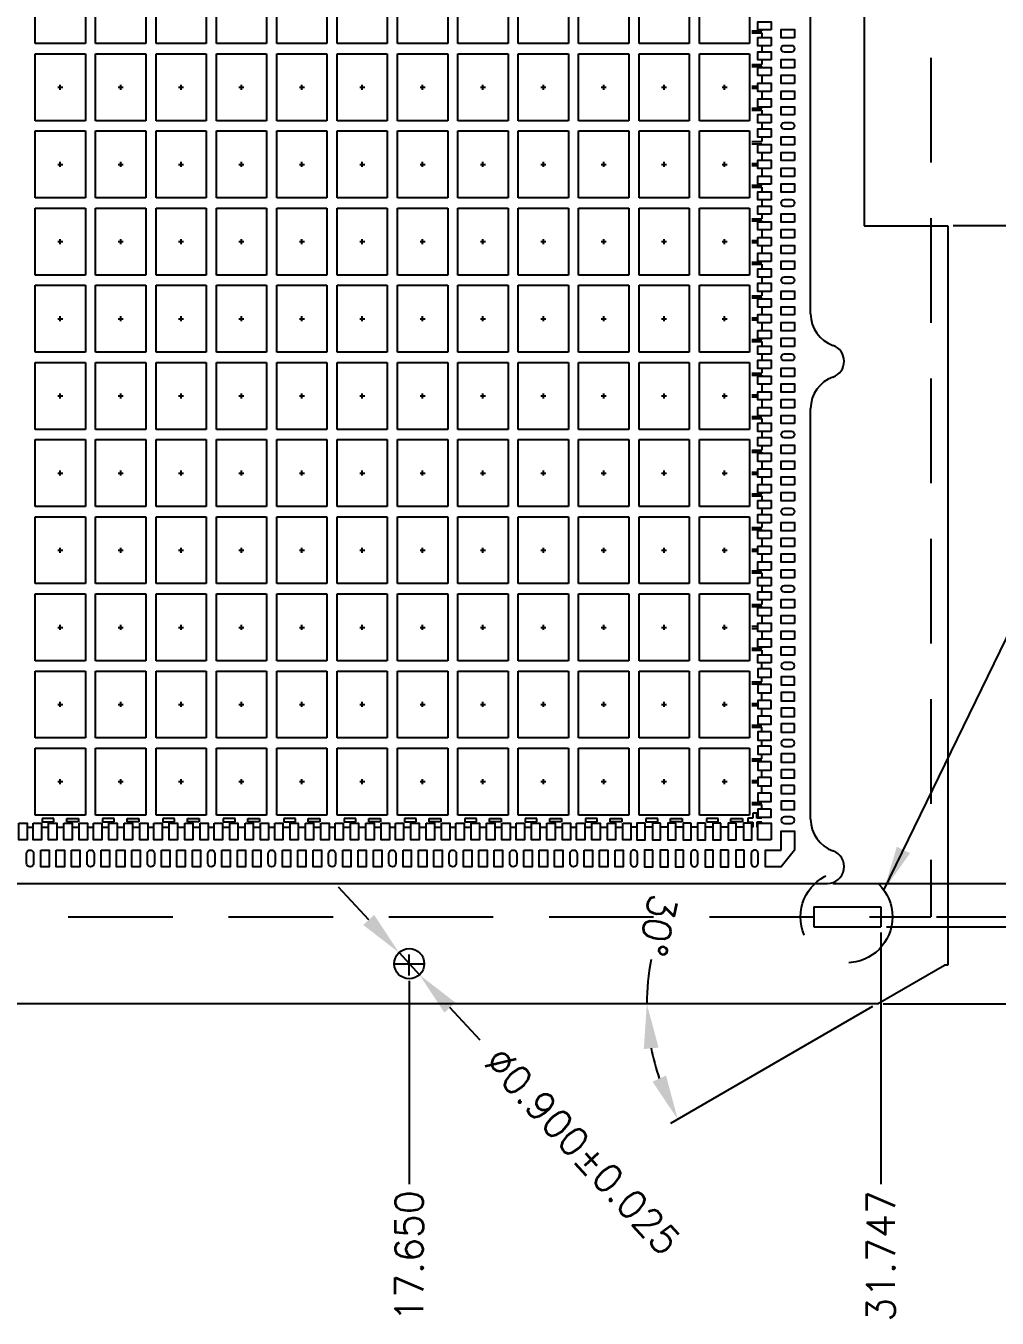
# Model space of a CAD drawing. Extents: x -23.18 to -15.05, y -3.26 to 2.31.
# Drawn here: x -19.867 to -18.125, y -3.251 to -0.934 of the extents above; entities that cross this region are included whole.
import ezdxf

# ---------------------------------------------------------------- set-up
doc = ezdxf.new("R2010")
doc.units = 0
doc.header["$LTSCALE"] = 0.5
doc.header["$PDMODE"] = 98
for name, pattern in [('CENTER', [50.8, 31.75, -6.35, 6.35, -6.35]), ('HIDDEN', [0.375, 0.25, -0.125]), ('PHANTOM2', [31.75, 15.875, -3.175, 3.175, -3.175, 3.175, -3.175])]:
    doc.linetypes.add(name, pattern=pattern)
for name, color, linetype in [('1D', 4, 'Continuous'), ('BTM', 7, 'HIDDEN'), ('CEN', 2, 'CENTER'), ('DIM', 3, 'Continuous'), ('PKG', 1, 'PHANTOM2')]:
    doc.layers.add(name, color=color, linetype=linetype)
doc.styles.add('SIMPLEX', font='simplex.shx')
doc.dimstyles.new('Standard2', dxfattribs={"dimtxt": 0.05, "dimasz": 0.08, "dimexe": 0.015, "dimexo": 0.01, "dimgap": 0.01, "dimtad": 0, "dimdec": 3, "dimlfac": 16.666667, "dimrnd": 0.0005, "dimzin": 1, "dimdsep": 46, "dimtxsty": 'SIMPLEX', "dimcen": 0.015, "dimclrd": 256, "dimclre": 256, "dimclrt": 256, "dimadec": 0, "dimazin": 0, "dimtp": 0.03, "dimtm": 0.05, "dimtfac": 0.8, "dimtdec": 3, "dimtmove": 0, "dimatfit": 3, "dimfxl": 0.05, "dimtolj": 1, "dimtzin": 4, "dimlwd": -1, "dimlwe": -1, "dimarcsym": 0})

# ---------------------------------------------------------------- blocks, each defined once
blk = doc.blocks.new('*D35')
at = {"layer": 'Defpoints', "color": 0, "ltscale": 0.1, "transparency": 16777216}
for p in [(406.5872, 82.8188), (408.612, 82.1558), (409.1126, 82.1558)]:
    blk.add_point(p, dxfattribs=at)
at = {"layer": 'DIM', "ltscale": 0.1, "transparency": 16777216}
blk.add_line((408.622, 82.1558), (409.1126, 82.1558), dxfattribs=at)
at = {"layer": 'DIM', "ltscale": 0.1, "transparency": 16777216, "insert": (409.2369, 82.1558), "char_height": 0.05, "attachment_point": 5, "style": 'SIMPLEX'}
blk.add_mtext('\\A1;11.050', dxfattribs=at)
blk = doc.blocks.new('*D36')
at = {"layer": 'Defpoints', "color": 0, "ltscale": 0.1, "transparency": 16777216}
for p in [(406.5872, 82.8188), (408.486, 80.7608), (409.1126, 80.7608)]:
    blk.add_point(p, dxfattribs=at)
at = {"layer": 'DIM', "ltscale": 0.1, "transparency": 16777216}
blk.add_line((408.496, 80.7608), (409.1126, 80.7608), dxfattribs=at)
at = {"layer": 'DIM', "ltscale": 0.1, "transparency": 16777216, "insert": (409.2464, 80.7608), "char_height": 0.05, "attachment_point": 5, "style": 'SIMPLEX'}
blk.add_mtext('\\A1;34.300', dxfattribs=at)
blk = doc.blocks.new('*D45')
at = {"layer": 'Defpoints', "color": 0, "transparency": 16777216}
for p in [(408.582, 84.7568), (408.582, 80.9168), (409.9498, 80.9168)]:
    blk.add_point(p, dxfattribs=at)
at = {"layer": 'DIM', "transparency": 16777216}
for p, q in [((408.592, 84.7568), (409.9648, 84.7568)), ((409.9498, 84.6768), (409.9498, 83.3694)), ((409.9498, 80.9968), (409.9498, 82.3041)), ((408.592, 80.9168), (409.9648, 80.9168))]:
    blk.add_line(p, q, dxfattribs=at)
for points in [[(409.9365, 84.6768), (409.9631, 84.6768), (409.9498, 84.7568)], [(409.9365, 80.9968), (409.9631, 80.9968), (409.9498, 80.9168)]]:
    blk.add_solid(points, dxfattribs=at)
at = {"layer": 'DIM', "transparency": 16777216, "insert": (409.9498, 82.8368), "char_height": 0.05, "attachment_point": 5, "rotation": 90, "style": 'SIMPLEX'}
blk.add_mtext('\\A1;64.000%%P0.500(TAPE WIDTH)', dxfattribs=at)
blk = doc.blocks.new('*D46')
at = {"layer": 'Defpoints', "color": 0, "transparency": 16777216}
for p in [(408.3962, 84.6608), (408.3962, 80.9768), (409.7707, 80.9768)]:
    blk.add_point(p, dxfattribs=at)
at = {"layer": 'DIM', "transparency": 16777216}
for p, q in [((408.4062, 84.6608), (409.7857, 84.6608)), ((409.7707, 84.5808), (409.7707, 83.2371)), ((409.7707, 81.0568), (409.7707, 82.4004)), ((408.4062, 80.9768), (409.7857, 80.9768))]:
    blk.add_line(p, q, dxfattribs=at)
for points in [[(409.7574, 84.5808), (409.7841, 84.5808), (409.7707, 84.6608)], [(409.7574, 81.0568), (409.7841, 81.0568), (409.7707, 80.9768)]]:
    blk.add_solid(points, dxfattribs=at)
at = {"layer": 'DIM', "transparency": 16777216, "insert": (409.7707, 82.8188), "char_height": 0.05, "attachment_point": 5, "rotation": 90, "style": 'SIMPLEX'}
blk.add_mtext('\\A1;59.3X61.4(MOLD PKG)', dxfattribs=at)
blk = doc.blocks.new('*D50')
at = {"layer": 'Defpoints', "color": 0, "transparency": 16777216}
for p in [(406.5872, 82.8188), (408.492, 80.8988), (409.1126, 80.8602)]:
    blk.add_point(p, dxfattribs=at)
at = {"layer": 'DIM', "transparency": 16777216}
for p, q in [((408.502, 80.8988), (408.7926, 80.8988)), ((408.7926, 80.8988), (408.9526, 80.8602)), ((408.9526, 80.8602), (409.1126, 80.8602))]:
    blk.add_line(p, q, dxfattribs=at)
at = {"layer": 'DIM', "transparency": 16777216, "insert": (409.2464, 80.8602), "char_height": 0.05, "attachment_point": 5, "style": 'SIMPLEX'}
blk.add_mtext('\\A1;32.000', dxfattribs=at)
blk = doc.blocks.new('*D51')
at = {"layer": 'Defpoints', "color": 0, "ltscale": 0.1, "transparency": 16777216}
for p in [(406.5872, 82.8188), (408.492, 80.8988), (408.492, 80.4379)]:
    blk.add_point(p, dxfattribs=at)
at = {"layer": 'DIM', "ltscale": 0.1, "transparency": 16777216}
blk.add_line((408.492, 80.8888), (408.492, 80.4379), dxfattribs=at)
at = {"layer": 'DIM', "color": 1, "ltscale": 0.1, "transparency": 16777216, "insert": (408.492, 80.3089), "char_height": 0.05, "attachment_point": 5, "rotation": 90, "style": 'SIMPLEX'}
blk.add_mtext('\\A1;{\\C256;31.747}', dxfattribs=at)
blk = doc.blocks.new('*D52')
at = {"layer": 'Defpoints', "color": 0, "ltscale": 0.1, "transparency": 16777216}
for p in [(406.5872, 82.8188), (407.6462, 80.8119), (407.6462, 80.4379)]:
    blk.add_point(p, dxfattribs=at)
at = {"layer": 'DIM', "ltscale": 0.1, "transparency": 16777216}
blk.add_line((407.6462, 80.8019), (407.6462, 80.4379), dxfattribs=at)
at = {"layer": 'DIM', "ltscale": 0.1, "transparency": 16777216, "insert": (407.6462, 80.3089), "char_height": 0.05, "attachment_point": 5, "rotation": 90, "style": 'SIMPLEX'}
blk.add_mtext('\\A1;17.650', dxfattribs=at)
blk = doc.blocks.new('*D53')
at = {"layer": 'Defpoints', "color": 0, "ltscale": 0.1, "transparency": 16777216}
for p in [(407.6279, 80.8526), (407.6646, 80.813)]:
    blk.add_point(p, dxfattribs=at)
at = {"layer": 'DIM', "linetype": 'ByBlock', "ltscale": 0.1, "transparency": 16777216}
for p, q in [((407.5735, 80.9112), (407.5191, 80.9699)), ((407.6279, 80.8526), (407.6646, 80.813)), ((407.7733, 80.6956), (407.7189, 80.7543))]:
    blk.add_line(p, q, dxfattribs=at)
at = {"layer": 'DIM', "ltscale": 0.1, "transparency": 16777216}
for points in [[(407.5833, 80.9203), (407.5637, 80.9022), (407.6279, 80.8526)], [(407.7287, 80.7633), (407.7092, 80.7452), (407.6646, 80.813)]]:
    blk.add_solid(points, dxfattribs=at)
at = {"layer": 'DIM', "ltscale": 0.1, "transparency": 16777216, "insert": (407.9573, 80.497), "char_height": 0.05, "attachment_point": 5, "rotation": 312.8162, "style": 'SIMPLEX'}
blk.add_mtext('\\A1;∅0.900%%P0.025', dxfattribs=at)
blk = doc.blocks.new('*D24')
at = {"layer": 'Defpoints', "color": 0, "transparency": 16777216}
for p in [(408.606, 80.83), (404.7345, 80.7608), (408.486, 80.7608), (408.486, 80.7608), (408.0974, 80.6193)]:
    blk.add_point(p, dxfattribs=at)
at = {"layer": 'DIM', "transparency": 16777216}
blk.add_line((408.4774, 80.7558), (408.1148, 80.5464), dxfattribs=at)
for start, end in [(168.9009, 180), (191.0991, 198.9009)]:
    blk.add_arc((408.486, 80.7608), 0.4136, start, end, dxfattribs=at)
for points in [[(408.0669, 80.6798), (408.0934, 80.6824), (408.0724, 80.7608)], [(408.1068, 80.6323), (408.0826, 80.6213), (408.1278, 80.5539)]]:
    blk.add_solid(points, dxfattribs=at)
at = {"layer": 'DIM', "transparency": 16777216, "insert": (408.0922, 80.9016), "char_height": 0.05, "attachment_point": 5, "rotation": 258.9009, "style": 'SIMPLEX'}
blk.add_mtext('\\A1;30°', dxfattribs=at)
blk = doc.blocks.new('*U0')
at = {"layer": 'CEN', "ltscale": 0.005}
for p, q in [((-0.0045, 0), (0.0045, 0)), ((0, -0.0045), (0, 0.0045))]:
    blk.add_line(p, q, dxfattribs=at)
at = {"layer": 'PKG', "ltscale": 0.02}
blk.add_lwpolyline([(-0.045, -0.06), (-0.045, 0.06), (0.045, 0.06), (0.045, -0.06)], close=True, dxfattribs=at)
blk = doc.blocks.new('*U1')
at = {"layer": 'BTM', "color": 0, "linetype": 'ByBlock', "lineweight": -2, "transparency": 16777216}
for p in [(2.0577, 1.383), (2.166, 1.383), (2.2743, 1.383), (2.3826, 1.383), (2.4909, 1.383), (2.5992, 1.383), (2.7075, 1.383), (2.8158, 1.383), (2.9241, 1.383), (3.0324, 1.383), (3.1407, 1.383), (3.249, 1.383), (2.0577, 1.2447), (2.166, 1.2447), (2.2743, 1.2447), (2.3826, 1.2447), (2.4909, 1.2447), (2.5992, 1.2447), (2.7075, 1.2447), (2.8158, 1.2447), (2.9241, 1.2447), (3.0324, 1.2447), (3.1407, 1.2447), (3.249, 1.2447), (2.0577, 1.1064), (2.166, 1.1064), (2.2743, 1.1064), (2.3826, 1.1064), (2.4909, 1.1064), (2.5992, 1.1064), (2.7075, 1.1064), (2.8158, 1.1064), (2.9241, 1.1064), (3.0324, 1.1064), (3.1407, 1.1064), (3.249, 1.1064), (2.0577, 0.9681), (2.166, 0.9681), (2.2743, 0.9681), (2.3826, 0.9681), (2.4909, 0.9681), (2.5992, 0.9681), (2.7075, 0.9681), (2.8158, 0.9681), (2.9241, 0.9681), (3.0324, 0.9681), (3.1407, 0.9681), (3.249, 0.9681), (2.0577, 0.8298), (2.166, 0.8298), (2.2743, 0.8298), (2.3826, 0.8298), (2.4909, 0.8298), (2.5992, 0.8298), (2.7075, 0.8298), (2.8158, 0.8298), (2.9241, 0.8298), (3.0324, 0.8298), (3.1407, 0.8298), (3.249, 0.8298), (2.0577, 0.6915), (2.166, 0.6915), (2.2743, 0.6915), (2.3826, 0.6915), (2.4909, 0.6915), (2.5992, 0.6915), (2.7075, 0.6915), (2.8158, 0.6915), (2.9241, 0.6915), (3.0324, 0.6915), (3.1407, 0.6915), (3.249, 0.6915), (2.0577, 0.5532), (2.166, 0.5532), (2.2743, 0.5532), (2.3826, 0.5532), (2.4909, 0.5532), (2.5992, 0.5532), (2.7075, 0.5532), (2.8158, 0.5532), (2.9241, 0.5532), (3.0324, 0.5532), (3.1407, 0.5532), (3.249, 0.5532), (2.0577, 0.4149), (2.166, 0.4149), (2.2743, 0.4149), (2.3826, 0.4149), (2.4909, 0.4149), (2.5992, 0.4149), (2.7075, 0.4149), (2.8158, 0.4149), (2.9241, 0.4149), (3.0324, 0.4149), (3.1407, 0.4149), (3.249, 0.4149), (2.0577, 0.2766), (2.166, 0.2766), (2.2743, 0.2766), (2.3826, 0.2766), (2.4909, 0.2766), (2.5992, 0.2766), (2.7075, 0.2766), (2.8158, 0.2766), (2.9241, 0.2766), (3.0324, 0.2766), (3.1407, 0.2766), (3.249, 0.2766), (2.0577, 0.1383), (2.166, 0.1383), (2.2743, 0.1383), (2.3826, 0.1383), (2.4909, 0.1383), (2.5992, 0.1383), (2.7075, 0.1383), (2.8158, 0.1383), (2.9241, 0.1383), (3.0324, 0.1383), (3.1407, 0.1383), (3.249, 0.1383), (2.0577, 0), (2.166, 0), (2.2743, 0), (2.3826, 0), (2.4909, 0), (2.5992, 0), (2.7075, 0), (2.8158, 0), (2.9241, 0), (3.0324, 0), (3.1407, 0), (3.249, 0)]:
    blk.add_blockref('*U0', p, dxfattribs=at)

msp = doc.modelspace()

# ---------------------------------------------------------------- linework, layer by layer
at = {"color": 2, "linetype": 'HIDDEN', "ltscale": 1.5}
msp.add_line((-18.243672, 1.308306), (-18.243672, -2.531694), dxfattribs=at)
at = {"color": 0}
for p, q in [((-18.363672, -0.812694), (-18.363672, -1.292694)), ((-18.363672, -1.292694), (-18.213672, -1.292694))]:
    msp.add_line(p, q, dxfattribs=at)
for p, q in [((-18.213672, -1.292694), (-18.213672, -2.618398)), ((-18.453672, -2.513694), (-18.333672, -2.513694)), ((-18.453672, -2.513694), (-18.453672, -2.549694)), ((-18.333672, -2.513694), (-18.333672, -2.549694)), ((-18.453672, -2.549694), (-18.333672, -2.549694)), ((-18.339672, -2.687694), (-18.219672, -2.618412)), ((-18.213672, -2.618398), (-18.219672, -2.618412)), ((-18.339672, -2.687694), (-22.091191, -2.687694))]:
    msp.add_line(p, q)
at = {"ltscale": 0.1}
for points in [[(-18.530442, -0.941844), (-18.554442, -0.941844), (-18.554442, -0.927144), (-18.530442, -0.927144)], [(-18.488442, -0.955944), (-18.512442, -0.955944), (-18.512442, -0.941244), (-18.488442, -0.941244)], [(-18.530442, -0.970044), (-18.554442, -0.970044), (-18.554442, -0.955344), (-18.530442, -0.955344)], [(-18.530442, -0.995544), (-18.554442, -0.995544), (-18.554442, -0.980844), (-18.530442, -0.980844)], [(-18.488442, -1.009644), (-18.512442, -1.009644), (-18.512442, -0.994944), (-18.488442, -0.994944)], [(-18.530442, -1.023744), (-18.554442, -1.023744), (-18.554442, -1.009044), (-18.530442, -1.009044)], [(-18.530442, -1.051944), (-18.554442, -1.051944), (-18.554442, -1.037244), (-18.530442, -1.037244)], [(-18.488442, -1.037844), (-18.512442, -1.037844), (-18.512442, -1.023144), (-18.488442, -1.023144)], [(-18.530442, -1.080144), (-18.554442, -1.080144), (-18.554442, -1.065444), (-18.530442, -1.065444)], [(-18.488442, -1.066044), (-18.512442, -1.066044), (-18.512442, -1.051344), (-18.488442, -1.051344)], [(-18.488442, -1.094244), (-18.512442, -1.094244), (-18.512442, -1.079544), (-18.488442, -1.079544)], [(-18.530442, -1.108344), (-18.554442, -1.108344), (-18.554442, -1.093644), (-18.530442, -1.093644)], [(-18.530442, -1.133844), (-18.554442, -1.133844), (-18.554442, -1.119144), (-18.530442, -1.119144)], [(-18.488442, -1.147944), (-18.512442, -1.147944), (-18.512442, -1.133244), (-18.488442, -1.133244)], [(-18.530442, -1.162044), (-18.554442, -1.162044), (-18.554442, -1.147344), (-18.530442, -1.147344)], [(-18.530442, -1.190244), (-18.554442, -1.190244), (-18.554442, -1.175544), (-18.530442, -1.175544)], [(-18.488442, -1.176144), (-18.512442, -1.176144), (-18.512442, -1.161444), (-18.488442, -1.161444)], [(-18.530442, -1.218444), (-18.554442, -1.218444), (-18.554442, -1.203744), (-18.530442, -1.203744)], [(-18.488442, -1.204344), (-18.512442, -1.204344), (-18.512442, -1.189644), (-18.488442, -1.189644)], [(-18.488442, -1.232544), (-18.512442, -1.232544), (-18.512442, -1.217844), (-18.488442, -1.217844)], [(-18.530442, -1.246644), (-18.554442, -1.246644), (-18.554442, -1.231944), (-18.530442, -1.231944)], [(-18.530442, -1.272144), (-18.554442, -1.272144), (-18.554442, -1.257444), (-18.530442, -1.257444)], [(-18.488442, -1.286244), (-18.512442, -1.286244), (-18.512442, -1.271544), (-18.488442, -1.271544)], [(-18.530442, -1.300344), (-18.554442, -1.300344), (-18.554442, -1.285644), (-18.530442, -1.285644)], [(-18.530442, -1.328544), (-18.554442, -1.328544), (-18.554442, -1.313844), (-18.530442, -1.313844)], [(-18.488442, -1.314444), (-18.512442, -1.314444), (-18.512442, -1.299744), (-18.488442, -1.299744)], [(-18.530442, -1.356744), (-18.554442, -1.356744), (-18.554442, -1.342044), (-18.530442, -1.342044)], [(-18.488442, -1.342644), (-18.512442, -1.342644), (-18.512442, -1.327944), (-18.488442, -1.327944)], [(-18.488442, -1.370844), (-18.512442, -1.370844), (-18.512442, -1.356144), (-18.488442, -1.356144)], [(-18.530442, -1.384944), (-18.554442, -1.384944), (-18.554442, -1.370244), (-18.530442, -1.370244)], [(-18.530442, -1.410444), (-18.554442, -1.410444), (-18.554442, -1.395744), (-18.530442, -1.395744)], [(-18.488442, -1.424544), (-18.512442, -1.424544), (-18.512442, -1.409844), (-18.488442, -1.409844)], [(-18.530442, -1.438644), (-18.554442, -1.438644), (-18.554442, -1.423944), (-18.530442, -1.423944)], [(-18.530442, -1.466844), (-18.554442, -1.466844), (-18.554442, -1.452144), (-18.530442, -1.452144)], [(-18.488442, -1.452744), (-18.512442, -1.452744), (-18.512442, -1.438044), (-18.488442, -1.438044)], [(-18.530442, -1.495044), (-18.554442, -1.495044), (-18.554442, -1.480344), (-18.530442, -1.480344)], [(-18.488442, -1.480944), (-18.512442, -1.480944), (-18.512442, -1.466244), (-18.488442, -1.466244)], [(-18.488442, -1.509144), (-18.512442, -1.509144), (-18.512442, -1.494444), (-18.488442, -1.494444)], [(-18.530442, -1.523244), (-18.554442, -1.523244), (-18.554442, -1.508544), (-18.530442, -1.508544)], [(-18.530442, -1.548744), (-18.554442, -1.548744), (-18.554442, -1.534044), (-18.530442, -1.534044)], [(-18.488442, -1.562844), (-18.512442, -1.562844), (-18.512442, -1.548144), (-18.488442, -1.548144)], [(-18.530442, -1.576944), (-18.554442, -1.576944), (-18.554442, -1.562244), (-18.530442, -1.562244)], [(-18.530442, -1.605144), (-18.554442, -1.605144), (-18.554442, -1.590444), (-18.530442, -1.590444)], [(-18.488442, -1.591044), (-18.512442, -1.591044), (-18.512442, -1.576344), (-18.488442, -1.576344)], [(-18.530442, -1.633344), (-18.554442, -1.633344), (-18.554442, -1.618644), (-18.530442, -1.618644)], [(-18.488442, -1.619244), (-18.512442, -1.619244), (-18.512442, -1.604544), (-18.488442, -1.604544)], [(-18.488442, -1.647444), (-18.512442, -1.647444), (-18.512442, -1.632744), (-18.488442, -1.632744)], [(-18.530442, -1.661544), (-18.554442, -1.661544), (-18.554442, -1.646844), (-18.530442, -1.646844)], [(-18.530442, -1.687044), (-18.554442, -1.687044), (-18.554442, -1.672344), (-18.530442, -1.672344)], [(-18.488442, -1.701144), (-18.512442, -1.701144), (-18.512442, -1.686444), (-18.488442, -1.686444)], [(-18.530442, -1.715244), (-18.554442, -1.715244), (-18.554442, -1.700544), (-18.530442, -1.700544)], [(-18.530442, -1.743444), (-18.554442, -1.743444), (-18.554442, -1.728744), (-18.530442, -1.728744)], [(-18.488442, -1.729344), (-18.512442, -1.729344), (-18.512442, -1.714644), (-18.488442, -1.714644)], [(-18.530442, -1.771644), (-18.554442, -1.771644), (-18.554442, -1.756944), (-18.530442, -1.756944)], [(-18.488442, -1.757544), (-18.512442, -1.757544), (-18.512442, -1.742844), (-18.488442, -1.742844)], [(-18.488442, -1.785744), (-18.512442, -1.785744), (-18.512442, -1.771044), (-18.488442, -1.771044)], [(-18.530442, -1.799844), (-18.554442, -1.799844), (-18.554442, -1.785144), (-18.530442, -1.785144)], [(-18.530442, -1.825344), (-18.554442, -1.825344), (-18.554442, -1.810644), (-18.530442, -1.810644)], [(-18.488442, -1.839444), (-18.512442, -1.839444), (-18.512442, -1.824744), (-18.488442, -1.824744)], [(-18.530442, -1.853544), (-18.554442, -1.853544), (-18.554442, -1.838844), (-18.530442, -1.838844)], [(-18.488442, -1.867644), (-18.512442, -1.867644), (-18.512442, -1.852944), (-18.488442, -1.852944)], [(-18.530442, -1.881744), (-18.554442, -1.881744), (-18.554442, -1.867044), (-18.530442, -1.867044)], [(-18.530442, -1.909944), (-18.554442, -1.909944), (-18.554442, -1.895244), (-18.530442, -1.895244)], [(-18.488442, -1.895844), (-18.512442, -1.895844), (-18.512442, -1.881144), (-18.488442, -1.881144)], [(-18.488442, -1.924044), (-18.512442, -1.924044), (-18.512442, -1.909344), (-18.488442, -1.909344)], [(-18.530442, -1.938144), (-18.554442, -1.938144), (-18.554442, -1.923444), (-18.530442, -1.923444)], [(-18.530442, -1.963644), (-18.554442, -1.963644), (-18.554442, -1.948944), (-18.530442, -1.948944)], [(-18.488442, -1.977744), (-18.512442, -1.977744), (-18.512442, -1.963044), (-18.488442, -1.963044)], [(-18.530442, -1.991844), (-18.554442, -1.991844), (-18.554442, -1.977144), (-18.530442, -1.977144)], [(-18.488442, -2.005944), (-18.512442, -2.005944), (-18.512442, -1.991244), (-18.488442, -1.991244)], [(-18.530442, -2.020044), (-18.554442, -2.020044), (-18.554442, -2.005344), (-18.530442, -2.005344)], [(-18.530442, -2.048244), (-18.554442, -2.048244), (-18.554442, -2.033544), (-18.530442, -2.033544)], [(-18.488442, -2.034144), (-18.512442, -2.034144), (-18.512442, -2.019444), (-18.488442, -2.019444)], [(-18.488442, -2.062344), (-18.512442, -2.062344), (-18.512442, -2.047644), (-18.488442, -2.047644)], [(-18.530442, -2.076444), (-18.554442, -2.076444), (-18.554442, -2.061744), (-18.530442, -2.061744)], [(-18.530442, -2.087244), (-18.554442, -2.087244), (-18.554442, -2.101944), (-18.530442, -2.101944)], [(-18.488442, -2.101344), (-18.512442, -2.101344), (-18.512442, -2.116044), (-18.488442, -2.116044)], [(-18.530442, -2.115444), (-18.554442, -2.115444), (-18.554442, -2.130144), (-18.530442, -2.130144)], [(-18.488442, -2.129544), (-18.512442, -2.129544), (-18.512442, -2.144244), (-18.488442, -2.144244)], [(-18.530442, -2.143644), (-18.554442, -2.143644), (-18.554442, -2.158344), (-18.530442, -2.158344)], [(-18.530442, -2.171844), (-18.554442, -2.171844), (-18.554442, -2.186544), (-18.530442, -2.186544)], [(-18.488442, -2.157744), (-18.512442, -2.157744), (-18.512442, -2.172444), (-18.488442, -2.172444)], [(-18.530442, -2.200044), (-18.554442, -2.200044), (-18.554442, -2.214744), (-18.530442, -2.214744)], [(-18.488442, -2.185944), (-18.512442, -2.185944), (-18.512442, -2.200644), (-18.488442, -2.200644)], [(-18.530442, -2.225544), (-18.554442, -2.225544), (-18.554442, -2.240244), (-18.530442, -2.240244)], [(-18.488442, -2.239644), (-18.512442, -2.239644), (-18.512442, -2.254344), (-18.488442, -2.254344)], [(-18.530442, -2.253744), (-18.554442, -2.253744), (-18.554442, -2.268444), (-18.530442, -2.268444)], [(-18.488442, -2.267844), (-18.512442, -2.267844), (-18.512442, -2.282544), (-18.488442, -2.282544)], [(-18.530442, -2.281944), (-18.554442, -2.281944), (-18.554442, -2.296644), (-18.530442, -2.296644)], [(-18.530442, -2.310144), (-18.554442, -2.310144), (-18.554442, -2.324844), (-18.530442, -2.324844)], [(-18.488442, -2.296044), (-18.512442, -2.296044), (-18.512442, -2.310744), (-18.488442, -2.310744)], [(-18.530442, -2.338344), (-18.554442, -2.338344), (-18.554442, -2.353044), (-18.530442, -2.353044)], [(-18.488442, -2.324244), (-18.512442, -2.324244), (-18.512442, -2.338944), (-18.488442, -2.338944)], [(-19.879542, -2.363844), (-19.864842, -2.363844), (-19.864842, -2.393844), (-19.879542, -2.393844)], [(-19.854042, -2.363844), (-19.839342, -2.363844), (-19.839342, -2.393844), (-19.854042, -2.393844)], [(-19.826442, -2.363844), (-19.811742, -2.363844), (-19.811742, -2.393844), (-19.826442, -2.393844)], [(-19.798842, -2.363844), (-19.784142, -2.363844), (-19.784142, -2.393844), (-19.798842, -2.393844)], [(-19.771242, -2.363844), (-19.756542, -2.363844), (-19.756542, -2.393844), (-19.771242, -2.393844)], [(-19.745742, -2.363844), (-19.731042, -2.363844), (-19.731042, -2.393844), (-19.745742, -2.393844)], [(-19.718142, -2.363844), (-19.703442, -2.363844), (-19.703442, -2.393844), (-19.718142, -2.393844)], [(-19.690542, -2.363844), (-19.675842, -2.363844), (-19.675842, -2.393844), (-19.690542, -2.393844)], [(-19.662942, -2.363844), (-19.648242, -2.363844), (-19.648242, -2.393844), (-19.662942, -2.393844)], [(-19.637442, -2.363844), (-19.622742, -2.363844), (-19.622742, -2.393844), (-19.637442, -2.393844)], [(-19.609842, -2.363844), (-19.595142, -2.363844), (-19.595142, -2.393844), (-19.609842, -2.393844)], [(-19.582242, -2.363844), (-19.567542, -2.363844), (-19.567542, -2.393844), (-19.582242, -2.393844)], [(-19.554642, -2.363844), (-19.539942, -2.363844), (-19.539942, -2.393844), (-19.554642, -2.393844)], [(-19.529142, -2.363844), (-19.514442, -2.363844), (-19.514442, -2.393844), (-19.529142, -2.393844)], [(-19.501542, -2.363844), (-19.486842, -2.363844), (-19.486842, -2.393844), (-19.501542, -2.393844)], [(-19.473942, -2.363844), (-19.459242, -2.363844), (-19.459242, -2.393844), (-19.473942, -2.393844)], [(-19.446342, -2.363844), (-19.431642, -2.363844), (-19.431642, -2.393844), (-19.446342, -2.393844)], [(-19.420842, -2.363844), (-19.406142, -2.363844), (-19.406142, -2.393844), (-19.420842, -2.393844)], [(-19.393242, -2.363844), (-19.378542, -2.363844), (-19.378542, -2.393844), (-19.393242, -2.393844)], [(-19.365642, -2.363844), (-19.350942, -2.363844), (-19.350942, -2.393844), (-19.365642, -2.393844)], [(-19.338042, -2.363844), (-19.323342, -2.363844), (-19.323342, -2.393844), (-19.338042, -2.393844)], [(-19.312542, -2.363844), (-19.297842, -2.363844), (-19.297842, -2.393844), (-19.312542, -2.393844)], [(-19.284942, -2.363844), (-19.270242, -2.363844), (-19.270242, -2.393844), (-19.284942, -2.393844)], [(-19.257342, -2.363844), (-19.242642, -2.363844), (-19.242642, -2.393844), (-19.257342, -2.393844)], [(-19.229742, -2.363844), (-19.215042, -2.363844), (-19.215042, -2.393844), (-19.229742, -2.393844)], [(-19.204242, -2.363844), (-19.189542, -2.363844), (-19.189542, -2.393844), (-19.204242, -2.393844)], [(-19.176642, -2.363844), (-19.161942, -2.363844), (-19.161942, -2.393844), (-19.176642, -2.393844)], [(-19.149042, -2.363844), (-19.134342, -2.363844), (-19.134342, -2.393844), (-19.149042, -2.393844)], [(-19.121442, -2.363844), (-19.106742, -2.363844), (-19.106742, -2.393844), (-19.121442, -2.393844)], [(-19.095942, -2.363844), (-19.081242, -2.363844), (-19.081242, -2.393844), (-19.095942, -2.393844)], [(-19.068342, -2.363844), (-19.053642, -2.363844), (-19.053642, -2.393844), (-19.068342, -2.393844)], [(-19.040742, -2.363844), (-19.026042, -2.363844), (-19.026042, -2.393844), (-19.040742, -2.393844)], [(-19.013142, -2.363844), (-18.998442, -2.363844), (-18.998442, -2.393844), (-19.013142, -2.393844)], [(-18.987642, -2.363844), (-18.972942, -2.363844), (-18.972942, -2.393844), (-18.987642, -2.393844)], [(-18.960042, -2.363844), (-18.945342, -2.363844), (-18.945342, -2.393844), (-18.960042, -2.393844)], [(-18.932442, -2.363844), (-18.917742, -2.363844), (-18.917742, -2.393844), (-18.932442, -2.393844)], [(-18.904842, -2.363844), (-18.890142, -2.363844), (-18.890142, -2.393844), (-18.904842, -2.393844)], [(-18.879342, -2.363844), (-18.864642, -2.363844), (-18.864642, -2.393844), (-18.879342, -2.393844)], [(-18.851742, -2.363844), (-18.837042, -2.363844), (-18.837042, -2.393844), (-18.851742, -2.393844)], [(-18.824142, -2.363844), (-18.809442, -2.363844), (-18.809442, -2.393844), (-18.824142, -2.393844)], [(-18.796542, -2.363844), (-18.781842, -2.363844), (-18.781842, -2.393844), (-18.796542, -2.393844)], [(-18.756342, -2.363844), (-18.771042, -2.363844), (-18.771042, -2.393844), (-18.756342, -2.393844)], [(-18.728742, -2.363844), (-18.743442, -2.363844), (-18.743442, -2.393844), (-18.728742, -2.393844)], [(-18.701142, -2.363844), (-18.715842, -2.363844), (-18.715842, -2.393844), (-18.701142, -2.393844)], [(-18.673542, -2.363844), (-18.688242, -2.363844), (-18.688242, -2.393844), (-18.673542, -2.393844)], [(-18.648042, -2.363844), (-18.662742, -2.363844), (-18.662742, -2.393844), (-18.648042, -2.393844)], [(-18.620442, -2.363844), (-18.635142, -2.363844), (-18.635142, -2.393844), (-18.620442, -2.393844)], [(-18.592842, -2.363844), (-18.607542, -2.363844), (-18.607542, -2.393844), (-18.592842, -2.393844)], [(-18.565242, -2.363844), (-18.579942, -2.363844), (-18.579942, -2.393844), (-18.565242, -2.393844)], [(-18.530442, -2.393844), (-18.554442, -2.393844), (-18.554442, -2.363844), (-18.530442, -2.363844)], [(-19.840242, -2.411844), (-19.825542, -2.411844), (-19.825542, -2.441844), (-19.840242, -2.441844)], [(-19.812642, -2.411844), (-19.797942, -2.411844), (-19.797942, -2.441844), (-19.812642, -2.441844)], [(-19.785042, -2.411844), (-19.770342, -2.411844), (-19.770342, -2.441844), (-19.785042, -2.441844)], [(-19.731942, -2.411844), (-19.717242, -2.411844), (-19.717242, -2.441844), (-19.731942, -2.441844)], [(-19.704342, -2.411844), (-19.689642, -2.411844), (-19.689642, -2.441844), (-19.704342, -2.441844)], [(-19.676742, -2.411844), (-19.662042, -2.411844), (-19.662042, -2.441844), (-19.676742, -2.441844)], [(-19.623642, -2.411844), (-19.608942, -2.411844), (-19.608942, -2.441844), (-19.623642, -2.441844)], [(-19.596042, -2.411844), (-19.581342, -2.411844), (-19.581342, -2.441844), (-19.596042, -2.441844)], [(-19.568442, -2.411844), (-19.553742, -2.411844), (-19.553742, -2.441844), (-19.568442, -2.441844)], [(-19.515342, -2.411844), (-19.500642, -2.411844), (-19.500642, -2.441844), (-19.515342, -2.441844)], [(-19.487742, -2.411844), (-19.473042, -2.411844), (-19.473042, -2.441844), (-19.487742, -2.441844)], [(-19.460142, -2.411844), (-19.445442, -2.411844), (-19.445442, -2.441844), (-19.460142, -2.441844)], [(-19.407042, -2.411844), (-19.392342, -2.411844), (-19.392342, -2.441844), (-19.407042, -2.441844)], [(-19.379442, -2.411844), (-19.364742, -2.411844), (-19.364742, -2.441844), (-19.379442, -2.441844)], [(-19.351842, -2.411844), (-19.337142, -2.411844), (-19.337142, -2.441844), (-19.351842, -2.441844)], [(-19.298742, -2.411844), (-19.284042, -2.411844), (-19.284042, -2.441844), (-19.298742, -2.441844)], [(-19.271142, -2.411844), (-19.256442, -2.411844), (-19.256442, -2.441844), (-19.271142, -2.441844)], [(-19.243542, -2.411844), (-19.228842, -2.411844), (-19.228842, -2.441844), (-19.243542, -2.441844)], [(-19.190442, -2.411844), (-19.175742, -2.411844), (-19.175742, -2.441844), (-19.190442, -2.441844)], [(-19.162842, -2.411844), (-19.148142, -2.411844), (-19.148142, -2.441844), (-19.162842, -2.441844)], [(-19.135242, -2.411844), (-19.120542, -2.411844), (-19.120542, -2.441844), (-19.135242, -2.441844)], [(-19.082142, -2.411844), (-19.067442, -2.411844), (-19.067442, -2.441844), (-19.082142, -2.441844)], [(-19.054542, -2.411844), (-19.039842, -2.411844), (-19.039842, -2.441844), (-19.054542, -2.441844)], [(-19.026942, -2.411844), (-19.012242, -2.411844), (-19.012242, -2.441844), (-19.026942, -2.441844)], [(-18.973842, -2.411844), (-18.959142, -2.411844), (-18.959142, -2.441844), (-18.973842, -2.441844)], [(-18.946242, -2.411844), (-18.931542, -2.411844), (-18.931542, -2.441844), (-18.946242, -2.441844)], [(-18.918642, -2.411844), (-18.903942, -2.411844), (-18.903942, -2.441844), (-18.918642, -2.441844)], [(-18.865542, -2.411844), (-18.850842, -2.411844), (-18.850842, -2.441844), (-18.865542, -2.441844)], [(-18.837942, -2.411844), (-18.823242, -2.411844), (-18.823242, -2.441844), (-18.837942, -2.441844)], [(-18.810342, -2.411844), (-18.795642, -2.411844), (-18.795642, -2.441844), (-18.810342, -2.441844)], [(-18.742542, -2.411844), (-18.757242, -2.411844), (-18.757242, -2.441844), (-18.742542, -2.441844)], [(-18.714942, -2.411844), (-18.729642, -2.411844), (-18.729642, -2.441844), (-18.714942, -2.441844)], [(-18.687342, -2.411844), (-18.702042, -2.411844), (-18.702042, -2.441844), (-18.687342, -2.441844)], [(-18.634242, -2.411844), (-18.648942, -2.411844), (-18.648942, -2.441844), (-18.634242, -2.441844)], [(-18.606642, -2.411844), (-18.621342, -2.411844), (-18.621342, -2.441844), (-18.606642, -2.441844)], [(-18.579042, -2.411844), (-18.593742, -2.411844), (-18.593742, -2.441844), (-18.579042, -2.441844)]]:
    msp.add_lwpolyline(points, close=True, dxfattribs=at)
for points in [[(-18.494442, -0.981444), (-18.506442, -0.981444, -0.41421356), (-18.512442, -0.975444), (-18.512442, -0.975444, -0.41421356), (-18.506442, -0.969444), (-18.494442, -0.969444, -0.41421356), (-18.488442, -0.975444), (-18.488442, -0.975444, -0.41421356)], [(-18.494442, -1.119744), (-18.506442, -1.119744, -0.41421356), (-18.512442, -1.113744), (-18.512442, -1.113744, -0.41421356), (-18.506442, -1.107744), (-18.494442, -1.107744, -0.41421356), (-18.488442, -1.113744), (-18.488442, -1.113744, -0.41421356)], [(-18.494442, -1.258044), (-18.506442, -1.258044, -0.41421356), (-18.512442, -1.252044), (-18.512442, -1.252044, -0.41421356), (-18.506442, -1.246044), (-18.494442, -1.246044, -0.41421356), (-18.488442, -1.252044), (-18.488442, -1.252044, -0.41421356)], [(-18.494442, -1.396344), (-18.506442, -1.396344, -0.41421356), (-18.512442, -1.390344), (-18.512442, -1.390344, -0.41421356), (-18.506442, -1.384344), (-18.494442, -1.384344, -0.41421356), (-18.488442, -1.390344), (-18.488442, -1.390344, -0.41421356)], [(-18.494442, -1.534644), (-18.506442, -1.534644, -0.41421356), (-18.512442, -1.528644), (-18.512442, -1.528644, -0.41421356), (-18.506442, -1.522644), (-18.494442, -1.522644, -0.41421356), (-18.488442, -1.528644), (-18.488442, -1.528644, -0.41421356)], [(-18.494442, -1.672944), (-18.506442, -1.672944, -0.41421356), (-18.512442, -1.666944), (-18.512442, -1.666944, -0.41421356), (-18.506442, -1.660944), (-18.494442, -1.660944, -0.41421356), (-18.488442, -1.666944), (-18.488442, -1.666944, -0.41421356)], [(-18.494442, -1.811244), (-18.506442, -1.811244, -0.41421356), (-18.512442, -1.805244), (-18.512442, -1.805244, -0.41421356), (-18.506442, -1.799244), (-18.494442, -1.799244, -0.41421356), (-18.488442, -1.805244), (-18.488442, -1.805244, -0.41421356)], [(-18.494442, -1.949544), (-18.506442, -1.949544, -0.41421356), (-18.512442, -1.943544), (-18.512442, -1.943544, -0.41421356), (-18.506442, -1.937544), (-18.494442, -1.937544, -0.41421356), (-18.488442, -1.943544), (-18.488442, -1.943544, -0.41421356)], [(-18.494442, -2.075844), (-18.506442, -2.075844, 0.41421356), (-18.512442, -2.081844), (-18.512442, -2.081844, 0.41421356), (-18.506442, -2.087844), (-18.494442, -2.087844, 0.41421356), (-18.488442, -2.081844), (-18.488442, -2.081844, 0.41421356)], [(-18.494442, -2.214144), (-18.506442, -2.214144, 0.41421356), (-18.512442, -2.220144), (-18.512442, -2.220144, 0.41421356), (-18.506442, -2.226144), (-18.494442, -2.226144, 0.41421356), (-18.488442, -2.220144), (-18.488442, -2.220144, 0.41421356)], [(-18.494442, -2.352444), (-18.506442, -2.352444, 0.41421356), (-18.512442, -2.358444), (-18.512442, -2.358444, 0.41421356), (-18.506442, -2.364444), (-18.494442, -2.364444, 0.41421356), (-18.488442, -2.358444), (-18.488442, -2.358444, 0.41421356)], [(-19.859442, -2.411844), (-19.859442, -2.411844, -0.41421356), (-19.853142, -2.418144), (-19.853142, -2.435544, -0.41421356), (-19.859442, -2.441844), (-19.859442, -2.441844, -0.41421356), (-19.865742, -2.435544), (-19.865742, -2.418144, -0.41421356)], [(-19.751142, -2.411844), (-19.751142, -2.411844, -0.41421356), (-19.744842, -2.418144), (-19.744842, -2.435544, -0.41421356), (-19.751142, -2.441844), (-19.751142, -2.441844, -0.41421356), (-19.757442, -2.435544), (-19.757442, -2.418144, -0.41421356)], [(-19.642842, -2.411844), (-19.642842, -2.411844, -0.41421356), (-19.636542, -2.418144), (-19.636542, -2.435544, -0.41421356), (-19.642842, -2.441844), (-19.642842, -2.441844, -0.41421356), (-19.649142, -2.435544), (-19.649142, -2.418144, -0.41421356)], [(-19.534542, -2.411844), (-19.534542, -2.411844, -0.41421356), (-19.528242, -2.418144), (-19.528242, -2.435544, -0.41421356), (-19.534542, -2.441844), (-19.534542, -2.441844, -0.41421356), (-19.540842, -2.435544), (-19.540842, -2.418144, -0.41421356)], [(-19.426242, -2.411844), (-19.426242, -2.411844, -0.41421356), (-19.419942, -2.418144), (-19.419942, -2.435544, -0.41421356), (-19.426242, -2.441844), (-19.426242, -2.441844, -0.41421356), (-19.432542, -2.435544), (-19.432542, -2.418144, -0.41421356)], [(-19.317942, -2.411844), (-19.317942, -2.411844, -0.41421356), (-19.311642, -2.418144), (-19.311642, -2.435544, -0.41421356), (-19.317942, -2.441844), (-19.317942, -2.441844, -0.41421356), (-19.324242, -2.435544), (-19.324242, -2.418144, -0.41421356)], [(-19.209642, -2.411844), (-19.209642, -2.411844, -0.41421356), (-19.203342, -2.418144), (-19.203342, -2.435544, -0.41421356), (-19.209642, -2.441844), (-19.209642, -2.441844, -0.41421356), (-19.215942, -2.435544), (-19.215942, -2.418144, -0.41421356)], [(-19.101342, -2.411844), (-19.101342, -2.411844, -0.41421356), (-19.095042, -2.418144), (-19.095042, -2.435544, -0.41421356), (-19.101342, -2.441844), (-19.101342, -2.441844, -0.41421356), (-19.107642, -2.435544), (-19.107642, -2.418144, -0.41421356)], [(-18.993042, -2.411844), (-18.993042, -2.411844, -0.41421356), (-18.986742, -2.418144), (-18.986742, -2.435544, -0.41421356), (-18.993042, -2.441844), (-18.993042, -2.441844, -0.41421356), (-18.999342, -2.435544), (-18.999342, -2.418144, -0.41421356)], [(-18.884742, -2.411844), (-18.884742, -2.411844, -0.41421356), (-18.878442, -2.418144), (-18.878442, -2.435544, -0.41421356), (-18.884742, -2.441844), (-18.884742, -2.441844, -0.41421356), (-18.891042, -2.435544), (-18.891042, -2.418144, -0.41421356)], [(-18.776442, -2.411844), (-18.776442, -2.411844, 0.41421356), (-18.782742, -2.418144), (-18.782742, -2.435544, 0.41421356), (-18.776442, -2.441844), (-18.776442, -2.441844, 0.41421356), (-18.770142, -2.435544), (-18.770142, -2.418144, 0.41421356)], [(-18.668142, -2.411844), (-18.668142, -2.411844, 0.41421356), (-18.674442, -2.418144), (-18.674442, -2.435544, 0.41421356), (-18.668142, -2.441844), (-18.668142, -2.441844, 0.41421356), (-18.661842, -2.435544), (-18.661842, -2.418144, 0.41421356)], [(-18.559842, -2.411844), (-18.559842, -2.411844, 0.41421356), (-18.566142, -2.418144), (-18.566142, -2.435544, 0.41421356), (-18.559842, -2.441844), (-18.559842, -2.441844, 0.41421356), (-18.553542, -2.435544), (-18.553542, -2.418144, 0.41421356)]]:
    msp.add_lwpolyline(points, format="xyb", close=True, dxfattribs=at)
msp.add_lwpolyline([(-18.512442, -2.411844), (-18.512442, -2.377944), (-18.488442, -2.377944), (-18.488442, -2.411844), (-18.512442, -2.441844), (-18.540642, -2.441844), (-18.540642, -2.411844), (-18.512442, -2.411844)], dxfattribs=at)
at = {"color": 0}
msp.add_circle((-19.179492, -2.615694), 0.027, dxfattribs=at)
at = {"layer": '1D', "linetype": 'CENTER'}
for p, q in [((-18.459492, -1.450841), (-18.459492, -0.714547)), ((-18.459492, -2.356841), (-18.459492, -1.620547)), ((-19.206453, -2.615694), (-19.15253, -2.615694)), ((-19.179492, -2.636529), (-19.179492, -2.599419))]:
    msp.add_line(p, q, dxfattribs=at)
at = {"layer": '1D'}
msp.add_line((-22.047492, -2.471694), (-18.429492, -2.471694), dxfattribs=at)
at = {"layer": '1D', "color": 2, "linetype": 'HIDDEN', "ltscale": 1.5}
msp.add_line((-22.091191, -2.531694), (-18.243672, -2.531694), dxfattribs=at)
at = {"layer": '1D', "color": 1, "linetype": 'HIDDEN'}
msp.add_circle((-18.395174, -2.531694), 0.082406, dxfattribs=at)
at = {"layer": '1D', "color": 4}
for centre, radius, start, end in [((-18.399492, -1.450841), 0.06, 180, 250.528779), ((-18.429492, -1.535694), 0.03, 289.471221, 70.528779), ((-18.399492, -1.620547), 0.06, 109.471221, 180), ((-18.399492, -2.356841), 0.06, 180, 250.528779), ((-18.429492, -2.441694), 0.03, 270, 70.528779)]:
    msp.add_arc(centre, radius, start, end, dxfattribs=at)
at = {"layer": 'BTM', "ltscale": 0.03}
for p, q in [((-18.565242, -0.943494), (-18.547242, -0.943494)), ((-18.565242, -0.947094), (-18.547242, -0.947094)), ((-18.547242, -0.941844), (-18.547242, -0.943494)), ((-18.547242, -0.947094), (-18.547242, -0.955344)), ((-18.547242, -0.970044), (-18.547242, -0.980844)), ((-18.547242, -0.995544), (-18.547242, -1.003794)), ((-18.565242, -1.003794), (-18.547242, -1.003794)), ((-18.565242, -1.007394), (-18.547242, -1.007394)), ((-18.547242, -1.007394), (-18.547242, -1.009044)), ((-18.547242, -1.023744), (-18.547242, -1.037244)), ((-18.565242, -1.042794), (-18.554442, -1.042794)), ((-18.565242, -1.046394), (-18.554442, -1.046394)), ((-18.547242, -1.051944), (-18.547242, -1.065444)), ((-18.565242, -1.081794), (-18.547242, -1.081794)), ((-18.565242, -1.085394), (-18.547242, -1.085394)), ((-18.547242, -1.080144), (-18.547242, -1.081794)), ((-18.547242, -1.085394), (-18.547242, -1.093644)), ((-18.547242, -1.108344), (-18.547242, -1.119144)), ((-18.547242, -1.133844), (-18.547242, -1.142094)), ((-18.565242, -1.142094), (-18.547242, -1.142094)), ((-18.565242, -1.145694), (-18.547242, -1.145694)), ((-18.547242, -1.145694), (-18.547242, -1.147344)), ((-18.565242, -1.181094), (-18.554442, -1.181094)), ((-18.547242, -1.162044), (-18.547242, -1.175544)), ((-18.565242, -1.184694), (-18.554442, -1.184694)), ((-18.547242, -1.190244), (-18.547242, -1.203744)), ((-18.565242, -1.220094), (-18.547242, -1.220094)), ((-18.565242, -1.223694), (-18.547242, -1.223694)), ((-18.547242, -1.218444), (-18.547242, -1.220094)), ((-18.547242, -1.223694), (-18.547242, -1.231944)), ((-18.547242, -1.246644), (-18.547242, -1.257444)), ((-18.547242, -1.272144), (-18.547242, -1.280394)), ((-18.565242, -1.280394), (-18.547242, -1.280394)), ((-18.565242, -1.283994), (-18.547242, -1.283994)), ((-18.547242, -1.283994), (-18.547242, -1.285644)), ((-18.565242, -1.319394), (-18.554442, -1.319394)), ((-18.547242, -1.300344), (-18.547242, -1.313844)), ((-18.565242, -1.322994), (-18.554442, -1.322994)), ((-18.547242, -1.328544), (-18.547242, -1.342044)), ((-18.565242, -1.358394), (-18.547242, -1.358394)), ((-18.565242, -1.361994), (-18.547242, -1.361994)), ((-18.547242, -1.356744), (-18.547242, -1.358394)), ((-18.547242, -1.361994), (-18.547242, -1.370244)), ((-18.547242, -1.384944), (-18.547242, -1.395744)), ((-18.547242, -1.410444), (-18.547242, -1.418694)), ((-18.565242, -1.418694), (-18.547242, -1.418694)), ((-18.565242, -1.422294), (-18.547242, -1.422294)), ((-18.547242, -1.422294), (-18.547242, -1.423944)), ((-18.565242, -1.457694), (-18.554442, -1.457694)), ((-18.547242, -1.438644), (-18.547242, -1.452144)), ((-18.565242, -1.461294), (-18.554442, -1.461294)), ((-18.547242, -1.466844), (-18.547242, -1.480344)), ((-18.565242, -1.496694), (-18.547242, -1.496694)), ((-18.565242, -1.500294), (-18.547242, -1.500294)), ((-18.547242, -1.495044), (-18.547242, -1.496694)), ((-18.547242, -1.500294), (-18.547242, -1.508544)), ((-18.547242, -1.523244), (-18.547242, -1.534044)), ((-18.547242, -1.548744), (-18.547242, -1.556994)), ((-18.565242, -1.556994), (-18.547242, -1.556994)), ((-18.565242, -1.560594), (-18.547242, -1.560594)), ((-18.547242, -1.560594), (-18.547242, -1.562244)), ((-18.565242, -1.595994), (-18.554442, -1.595994)), ((-18.547242, -1.576944), (-18.547242, -1.590444)), ((-18.565242, -1.599594), (-18.554442, -1.599594)), ((-18.547242, -1.605144), (-18.547242, -1.618644)), ((-18.565242, -1.634994), (-18.547242, -1.634994)), ((-18.565242, -1.638594), (-18.547242, -1.638594)), ((-18.547242, -1.633344), (-18.547242, -1.634994)), ((-18.547242, -1.638594), (-18.547242, -1.646844)), ((-18.547242, -1.661544), (-18.547242, -1.672344)), ((-18.547242, -1.687044), (-18.547242, -1.695294)), ((-18.565242, -1.695294), (-18.547242, -1.695294)), ((-18.565242, -1.698894), (-18.547242, -1.698894)), ((-18.547242, -1.698894), (-18.547242, -1.700544)), ((-18.565242, -1.734294), (-18.554442, -1.734294)), ((-18.547242, -1.715244), (-18.547242, -1.728744)), ((-18.565242, -1.737894), (-18.554442, -1.737894)), ((-18.547242, -1.743444), (-18.547242, -1.756944)), ((-18.565242, -1.773294), (-18.547242, -1.773294)), ((-18.565242, -1.776894), (-18.547242, -1.776894)), ((-18.547242, -1.771644), (-18.547242, -1.773294)), ((-18.547242, -1.776894), (-18.547242, -1.785144)), ((-18.547242, -1.799844), (-18.547242, -1.810644)), ((-18.547242, -1.825344), (-18.547242, -1.833594)), ((-18.565242, -1.833594), (-18.547242, -1.833594)), ((-18.565242, -1.837194), (-18.547242, -1.837194)), ((-18.547242, -1.837194), (-18.547242, -1.838844)), ((-18.565242, -1.872594), (-18.554442, -1.872594)), ((-18.565242, -1.876194), (-18.554442, -1.876194)), ((-18.547242, -1.853544), (-18.547242, -1.867044)), ((-18.547242, -1.881744), (-18.547242, -1.895244)), ((-18.565242, -1.911594), (-18.547242, -1.911594)), ((-18.565242, -1.915194), (-18.547242, -1.915194)), ((-18.547242, -1.909944), (-18.547242, -1.911594)), ((-18.547242, -1.915194), (-18.547242, -1.923444)), ((-18.547242, -1.938144), (-18.547242, -1.948944)), ((-18.547242, -1.963644), (-18.547242, -1.971894)), ((-18.565242, -1.971894), (-18.547242, -1.971894)), ((-18.565242, -1.975494), (-18.547242, -1.975494)), ((-18.547242, -1.975494), (-18.547242, -1.977144)), ((-18.547242, -1.991844), (-18.547242, -2.005344)), ((-18.565242, -2.010894), (-18.554442, -2.010894)), ((-18.565242, -2.014494), (-18.554442, -2.014494)), ((-18.547242, -2.020044), (-18.547242, -2.033544)), ((-18.565242, -2.049894), (-18.547242, -2.049894)), ((-18.565242, -2.053494), (-18.547242, -2.053494)), ((-18.547242, -2.048244), (-18.547242, -2.049894)), ((-18.547242, -2.053494), (-18.547242, -2.061744)), ((-18.547242, -2.087244), (-18.547242, -2.076444)), ((-18.547242, -2.110194), (-18.547242, -2.101944)), ((-18.565242, -2.110194), (-18.547242, -2.110194)), ((-18.565242, -2.113794), (-18.547242, -2.113794)), ((-18.547242, -2.115444), (-18.547242, -2.113794)), ((-18.547242, -2.143644), (-18.547242, -2.130144)), ((-18.565242, -2.149194), (-18.554442, -2.149194)), ((-18.565242, -2.152794), (-18.554442, -2.152794)), ((-18.547242, -2.171844), (-18.547242, -2.158344)), ((-18.565242, -2.188194), (-18.547242, -2.188194)), ((-18.565242, -2.191794), (-18.547242, -2.191794)), ((-18.547242, -2.188194), (-18.547242, -2.186544)), ((-18.547242, -2.200044), (-18.547242, -2.191794)), ((-18.547242, -2.225544), (-18.547242, -2.214744)), ((-18.547242, -2.248494), (-18.547242, -2.240244)), ((-18.565242, -2.248494), (-18.547242, -2.248494)), ((-18.565242, -2.252094), (-18.547242, -2.252094)), ((-18.547242, -2.253744), (-18.547242, -2.252094)), ((-18.547242, -2.281944), (-18.547242, -2.268444)), ((-18.565242, -2.287494), (-18.554442, -2.287494)), ((-18.565242, -2.291094), (-18.554442, -2.291094)), ((-18.547242, -2.310144), (-18.547242, -2.296644)), ((-18.565242, -2.326494), (-18.547242, -2.326494)), ((-18.565242, -2.330094), (-18.547242, -2.330094)), ((-18.547242, -2.326494), (-18.547242, -2.324844)), ((-18.547242, -2.338344), (-18.547242, -2.330094)), ((-19.864842, -2.371044), (-19.854042, -2.371044)), ((-19.839342, -2.371044), (-19.826442, -2.371044)), ((-19.811742, -2.371044), (-19.798842, -2.371044)), ((-19.784142, -2.371044), (-19.771242, -2.371044)), ((-19.756542, -2.371044), (-19.745742, -2.371044)), ((-19.731042, -2.371044), (-19.718142, -2.371044)), ((-19.703442, -2.371044), (-19.690542, -2.371044)), ((-19.675842, -2.371044), (-19.662942, -2.371044)), ((-19.648242, -2.371044), (-19.637442, -2.371044)), ((-19.622742, -2.371044), (-19.609842, -2.371044)), ((-19.595142, -2.371044), (-19.582242, -2.371044)), ((-19.567542, -2.371044), (-19.554642, -2.371044)), ((-19.539942, -2.371044), (-19.529142, -2.371044)), ((-19.514442, -2.371044), (-19.501542, -2.371044)), ((-19.486842, -2.371044), (-19.473942, -2.371044)), ((-19.459242, -2.371044), (-19.446342, -2.371044)), ((-19.431642, -2.371044), (-19.420842, -2.371044)), ((-19.406142, -2.371044), (-19.393242, -2.371044)), ((-19.378542, -2.371044), (-19.365642, -2.371044)), ((-19.350942, -2.371044), (-19.338042, -2.371044)), ((-19.323342, -2.371044), (-19.312542, -2.371044)), ((-19.297842, -2.371044), (-19.284942, -2.371044)), ((-19.270242, -2.371044), (-19.257342, -2.371044)), ((-19.242642, -2.371044), (-19.229742, -2.371044)), ((-19.215042, -2.371044), (-19.204242, -2.371044)), ((-19.189542, -2.371044), (-19.176642, -2.371044)), ((-19.161942, -2.371044), (-19.149042, -2.371044)), ((-19.134342, -2.371044), (-19.121442, -2.371044)), ((-19.106742, -2.371044), (-19.095942, -2.371044)), ((-19.081242, -2.371044), (-19.068342, -2.371044)), ((-19.053642, -2.371044), (-19.040742, -2.371044)), ((-19.026042, -2.371044), (-19.013142, -2.371044)), ((-18.998442, -2.371044), (-18.987642, -2.371044)), ((-18.972942, -2.371044), (-18.960042, -2.371044)), ((-18.945342, -2.371044), (-18.932442, -2.371044)), ((-18.917742, -2.371044), (-18.904842, -2.371044)), ((-18.890142, -2.371044), (-18.879342, -2.371044)), ((-18.864642, -2.371044), (-18.851742, -2.371044)), ((-18.837042, -2.371044), (-18.824142, -2.371044)), ((-18.809442, -2.371044), (-18.796542, -2.371044)), ((-18.771042, -2.371044), (-18.781842, -2.371044)), ((-18.743442, -2.371044), (-18.756342, -2.371044)), ((-18.715842, -2.371044), (-18.728742, -2.371044)), ((-18.688242, -2.371044), (-18.701142, -2.371044)), ((-18.662742, -2.371044), (-18.673542, -2.371044)), ((-18.635142, -2.371044), (-18.648042, -2.371044)), ((-18.607542, -2.371044), (-18.620442, -2.371044)), ((-18.579942, -2.371044), (-18.592842, -2.371044))]:
    msp.add_line(p, q, dxfattribs=at)
for points in [[(-19.837842, -2.361444), (-19.816842, -2.361444), (-19.816842, -2.355444), (-19.837842, -2.355444)], [(-19.772742, -2.361444), (-19.793742, -2.361444), (-19.793742, -2.355444), (-19.772742, -2.355444)], [(-19.729542, -2.361444), (-19.708542, -2.361444), (-19.708542, -2.355444), (-19.729542, -2.355444)], [(-19.664442, -2.361444), (-19.685442, -2.361444), (-19.685442, -2.355444), (-19.664442, -2.355444)], [(-19.621242, -2.361444), (-19.600242, -2.361444), (-19.600242, -2.355444), (-19.621242, -2.355444)], [(-19.556142, -2.361444), (-19.577142, -2.361444), (-19.577142, -2.355444), (-19.556142, -2.355444)], [(-19.512942, -2.361444), (-19.491942, -2.361444), (-19.491942, -2.355444), (-19.512942, -2.355444)], [(-19.447842, -2.361444), (-19.468842, -2.361444), (-19.468842, -2.355444), (-19.447842, -2.355444)], [(-19.404642, -2.361444), (-19.383642, -2.361444), (-19.383642, -2.355444), (-19.404642, -2.355444)], [(-19.339542, -2.361444), (-19.360542, -2.361444), (-19.360542, -2.355444), (-19.339542, -2.355444)], [(-19.296342, -2.361444), (-19.275342, -2.361444), (-19.275342, -2.355444), (-19.296342, -2.355444)], [(-19.231242, -2.361444), (-19.252242, -2.361444), (-19.252242, -2.355444), (-19.231242, -2.355444)], [(-19.188042, -2.361444), (-19.167042, -2.361444), (-19.167042, -2.355444), (-19.188042, -2.355444)], [(-19.122942, -2.361444), (-19.143942, -2.361444), (-19.143942, -2.355444), (-19.122942, -2.355444)], [(-19.079742, -2.361444), (-19.058742, -2.361444), (-19.058742, -2.355444), (-19.079742, -2.355444)], [(-19.014642, -2.361444), (-19.035642, -2.361444), (-19.035642, -2.355444), (-19.014642, -2.355444)], [(-18.971442, -2.361444), (-18.950442, -2.361444), (-18.950442, -2.355444), (-18.971442, -2.355444)], [(-18.906342, -2.361444), (-18.927342, -2.361444), (-18.927342, -2.355444), (-18.906342, -2.355444)], [(-18.863142, -2.361444), (-18.842142, -2.361444), (-18.842142, -2.355444), (-18.863142, -2.355444)], [(-18.798042, -2.361444), (-18.819042, -2.361444), (-18.819042, -2.355444), (-18.798042, -2.355444)], [(-18.754842, -2.361444), (-18.733842, -2.361444), (-18.733842, -2.355444), (-18.754842, -2.355444)], [(-18.689742, -2.361444), (-18.710742, -2.361444), (-18.710742, -2.355444), (-18.689742, -2.355444)], [(-18.646542, -2.361444), (-18.625542, -2.361444), (-18.625542, -2.355444), (-18.646542, -2.355444)], [(-18.581442, -2.361444), (-18.602442, -2.361444), (-18.602442, -2.355444), (-18.581442, -2.355444)]]:
    msp.add_lwpolyline(points, close=True, dxfattribs=at)
for points in [[(-18.547242, -2.353044), (-18.547242, -2.354844), (-18.556242, -2.354844), (-18.556242, -2.345844), (-18.563442, -2.345844), (-18.563442, -2.354844), (-18.572442, -2.354844), (-18.572442, -2.362044), (-18.563442, -2.362044), (-18.563442, -2.371044), (-18.565242, -2.371044)], [(-18.547242, -2.363844), (-18.547242, -2.362044), (-18.556242, -2.362044), (-18.556242, -2.371044), (-18.554442, -2.371044)]]:
    msp.add_lwpolyline(points, dxfattribs=at)

# ---------------------------------------------------------------- block references
at = {"layer": 'BTM'}
msp.add_blockref('*U1', (-21.862992, -2.289294), dxfattribs=at)

# ---------------------------------------------------------------- dimensions: what is measured, and where the dimension line sits
at = {"layer": 'DIM'}
for base, p1, p2, text, picture, middle in [((-16.875889, -2.531694), (-18.243672, 1.308306), (-18.243672, -2.531694), '64.000%%P0.500(TAPE WIDTH)', '*D45', (-16.875889, -0.611694)), ((-17.054982, -2.471694), (-18.429492, 1.212306), (-18.429492, -2.471694), '59.3X61.4(MOLD PKG)', '*D46', (-17.054982, -0.629694))]:
    dim = msp.add_linear_dim(base=base, p1=p1, p2=p2, angle=90, text=text, dimstyle='Standard2', dxfattribs=at)
    dim.commit()
    dim.dimension.update_dxf_attribs({"geometry": picture, "text_midpoint": middle, "insert": (-426.825702, -83.448451)})
at = {"layer": 'DIM', "color": 1, "ltscale": 0.1}
for feature_location, offset, dtype, picture, middle in [((-18.213672, -1.292694), (0.500573, 0), 0, '*D35', (-17.588813, -1.292694)), ((-18.339672, -2.687694), (0.626573, 0), 0, '*D36', (-17.579289, -2.687694)), ((-19.179492, -2.636529), (0, -0.374017), 1, '*D52', (-19.179492, -3.139594))]:
    dim = msp.add_ordinate_dim(feature_location=feature_location, offset=offset, dtype=dtype, origin=(-20.238492, -0.629694), dimstyle='Standard2', override={"dimarcsym": 1}, dxfattribs=at)
    dim.commit()
    dim.dimension.update_dxf_attribs({"geometry": picture, "text_midpoint": middle, "insert": (-426.825702, -83.448451)})
at = {"layer": 'DIM'}
dim = msp.add_ordinate_dim(feature_location=(-18.333672, -2.549694), offset=(0.620573, -0.038516), dtype=0, origin=(-20.238492, -0.629694), dimstyle='Standard2', dxfattribs=at)
dim.commit()
dim.dimension.update_dxf_attribs({"geometry": '*D50', "text_midpoint": (-17.579289, -2.588209), "insert": (-426.825702, -83.448451)})
at = {"layer": 'DIM', "ltscale": 0.1}
dim = msp.add_ordinate_dim(feature_location=(-18.333672, -2.549694), offset=(0, -0.460852), dtype=1, origin=(-20.238492, -0.629694), text='{\\C256;<>}', dimstyle='Standard2', override={"dimclrt": 1}, dxfattribs=at)
dim.commit()
dim.dimension.update_dxf_attribs({"geometry": '*D51', "text_midpoint": (-18.333672, -3.139594), "insert": (-426.825702, -83.448451)})
at = {"layer": 'DIM', "color": 1, "ltscale": 0.1}
dim = msp.add_diameter_dim_2p(p1=(-19.197842, -2.595888), p2=(-19.161141, -2.635499), text='<>%%P0.025', dimstyle='Standard2', override={"dimarcsym": 1}, dxfattribs=at)
dim.commit()
dim.dimension.update_dxf_attribs({"geometry": '*D53', "text_midpoint": (-18.868407, -2.951445), "insert": (-426.825702, -83.448451)})
at = {"layer": 'DIM'}
dim = msp.add_angular_dim_2l(base=(-18.728351, -2.829161), line1=((-18.339672, -2.687694), (-22.091191, -2.687694)), line2=((-18.339672, -2.687694), (-18.219672, -2.618412)), dimstyle='Standard2', dxfattribs=at)
dim.commit()
dim.dimension.update_dxf_attribs({"geometry": '*D24', "text_midpoint": (-18.73355, -2.546855), "insert": (-426.825702, -83.448451)})

# ---------------------------------------------------------------- leaders
at = {"layer": '1D', "ltscale": 0.1}
msp.add_leader([(-18.328147, -2.483755), (-18.097463, -2.009739), (-17.528374, -2.009739)], dimstyle='Standard2', override={"dimgap": 0.027, "dimtad": 0}, dxfattribs=at)

doc.saveas('drawing.dxf')
